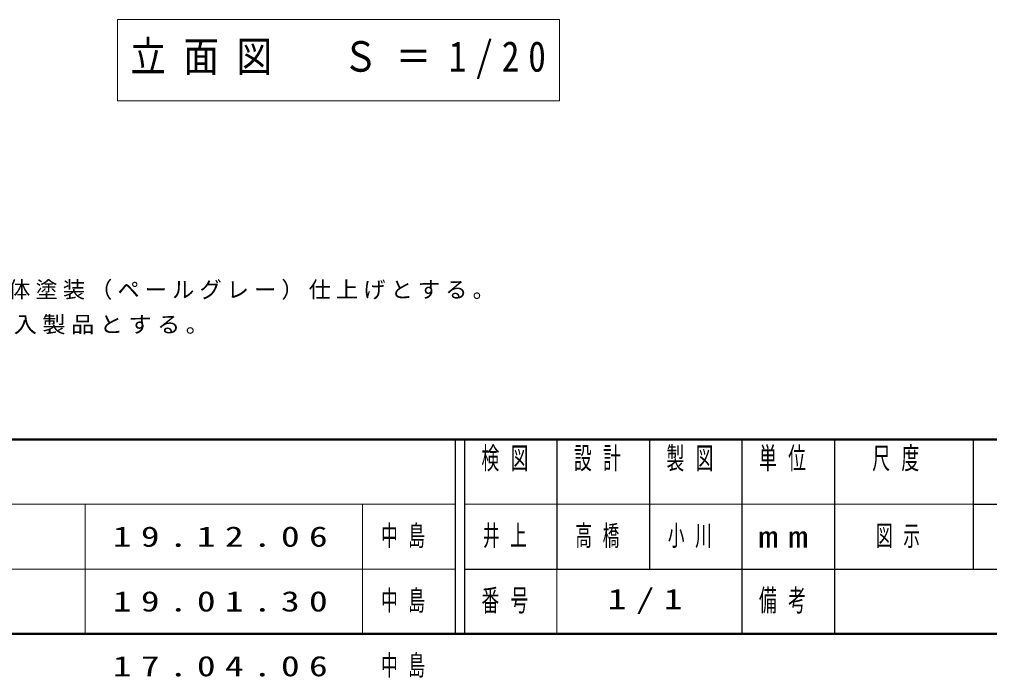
# Model space of a CAD drawing. Units: millimetres on the paper, scale 1:20. Extents: x 475 to 840, y -5 to 257.
# Drawn here: x 554.4 to 659.3, y -4.7 to 66.4 of the extents above; entities that cross this region are included whole.
import ezdxf

# ---------------------------------------------------------------- set-up
doc = ezdxf.new("R2010")
doc.units = ezdxf.units.MM
doc.layers.add('LY_1', color=7, linetype='Continuous', lineweight=13)
doc.layers.add('LY_4', color=7, linetype='Continuous', lineweight=13)
doc.layers.add('LY_5', color=7, linetype='Continuous')
doc.styles.add('ＭＳ ゴシック', font='')
doc.styles.get('ＭＳ ゴシック').set_extended_font_data('MS Gothic')

msp = doc.modelspace()

# ---------------------------------------------------------------- linework, layer by layer
at = {"layer": 'LY_1'}
for p, q in [((564.998, 66.402), (564.998, 57.602)), ((612.798, 66.402), (564.998, 66.402)), ((612.798, 57.602), (612.798, 66.402)), ((564.998, 57.602), (612.798, 57.602))]:
    msp.add_line(p, q, dxfattribs=at)
at = {"layer": 'LY_4', "lineweight": 50}
for p, q in [((475, 21), (840, 21)), ((475, 0), (840, 0))]:
    msp.add_line(p, q, dxfattribs=at)
at = {"layer": 'LY_4', "color": 211, "lineweight": 25}
for p, q in [((601.5, 21), (601.5, 0)), ((602.5, 21), (602.5, 0)), ((612.5, 21), (612.5, 7)), ((622.5, 21), (622.5, 7)), ((632.5, 21), (632.5, 0)), ((642.5, 21), (642.5, 7)), ((657.5, 21), (657.5, 7)), ((657.5, 14), (770, 14)), ((602.5, 7), (840, 7))]:
    msp.add_line(p, q, dxfattribs=at)
at = {"layer": 'LY_4'}
for p, q in [((475, 14), (601.5, 14)), ((561.5, 14), (561.5, 0)), ((591.5, 14), (591.5, 0)), ((602.5, 14), (657.5, 14)), ((475, 7), (601.5, 7)), ((612.5, 7), (612.5, 0))]:
    msp.add_line(p, q, dxfattribs=at)
at = {"layer": 'LY_4', "lineweight": 25}
msp.add_line((642.5, 7), (642.5, 0), dxfattribs=at)

# ---------------------------------------------------------------- texts
at = {"layer": 'LY_1', "style": 'ＭＳ ゴシック'}
for s, insert, char_height, attachment_point in [('\\T1.5;\\W0.85;立面図\u3000Ｓ＝1/20', (566.398, 62.002), 3.299, 4), ('\\T1.23;鋼材は、電気亜鉛メッキ処理の上、ポリエステル樹脂粉体塗装（ペールグレー）仕上げとする。', (479.369, 36.095), 1.76, 7), ('\\T1.23;\\W1.05;本製品は、(一社)日本公園施設業協会賠償責任保険加入製品とする。', (479.369, 32.095), 1.76, 7), ('\\T1.5;\\W1.35;19.12.06', (564.5, 10.5), 2.199, 4), ('\\T1.64;\\W0.6;中島', (593.5, 10.5), 2.199, 4), ('\\T1.64;\\W0.6;高橋', (614.5, 10.5), 2.199, 4), ('\\T1.5;\\W1.35;19.01.30', (564.5, 3.5), 2.199, 4), ('\\T1.64;\\W0.6;中島', (593.5, 3.5), 2.199, 4), ('\\T1.64;\\W0.6;中島', (593.5, -3.5), 2.199, 4), ('\\T1.5;\\W1.35;17.04.06', (564.5, -3.5), 2.199, 4)]:
    msp.add_mtext(s, dxfattribs=dict(at, insert=insert, char_height=char_height, attachment_point=attachment_point))
at = {"layer": 'LY_4', "color": 4, "char_height": 2.346, "style": 'ＭＳ ゴシック'}
for s, insert, attachment_point in [('\\T1.64;\\W0.6;検図', (607.5, 20.167), 2), ('\\T1.64;\\W0.6;設計', (617.5, 20.167), 2), ('\\T1.64;\\W0.6;製図', (627.5, 20.167), 2), ('\\T1.64;\\W0.6;単位', (637.5, 20.167), 2), ('\\T1.64;\\W0.6;尺度', (649.75, 20.167), 2), ('\\T1.5;\\W1.35;mm', (637.5, 10.5), 5), ('\\T1.64;\\W0.6;番号', (607.5, 3.5), 5), ('\\T1.64;\\W0.6;備考', (637.5, 3.5), 5)]:
    msp.add_mtext(s, dxfattribs=dict(at, insert=insert, attachment_point=attachment_point))
at = {"layer": 'LY_5', "char_height": 2.199, "attachment_point": 4, "style": 'ＭＳ ゴシック'}
for s, insert in [('\\T1.64;\\W0.6;井上', (604.5, 10.5)), ('\\T1.64;\\W0.6;小川', (624.5, 10.5)), ('\\T1.64;\\W0.6;図示', (647, 10.5)), ('\\T1.5;\\W1.35;1/1', (618, 3.5))]:
    msp.add_mtext(s, dxfattribs=dict(at, insert=insert))

doc.saveas('drawing.dxf')
